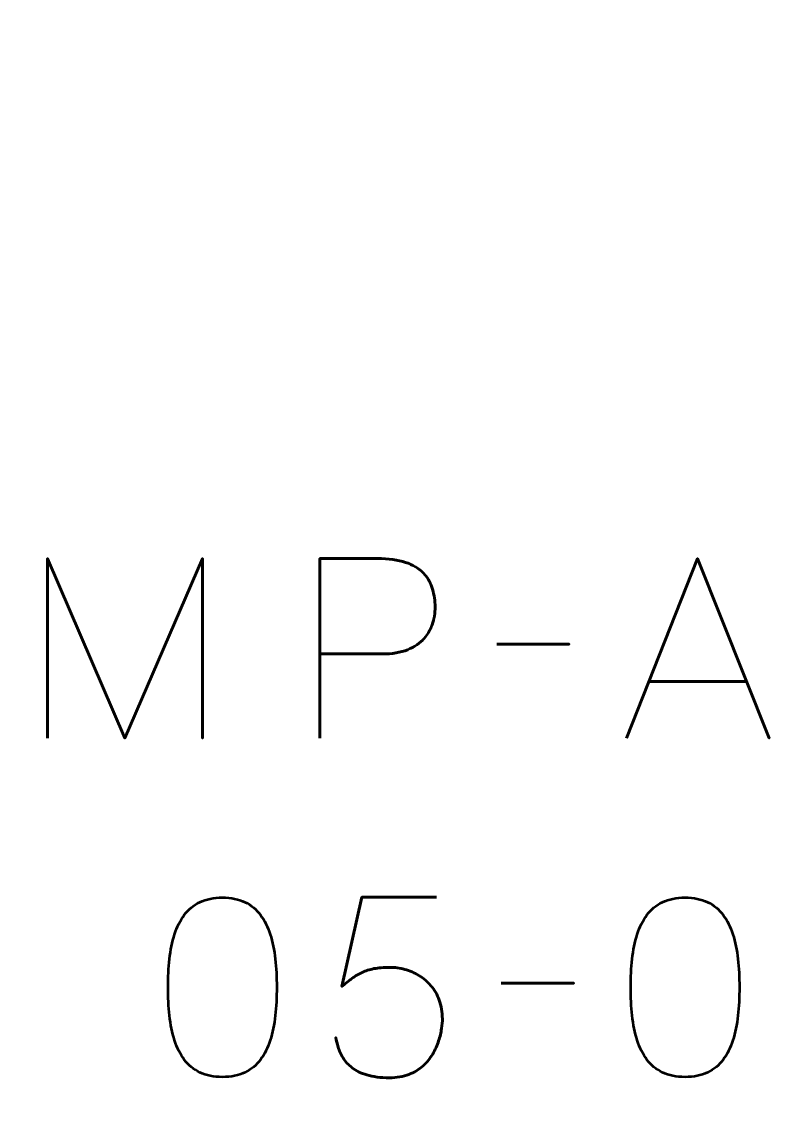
# Model space of a CAD drawing. Header units: centimetres. Extents: x -21 to 0, y -29.7 to 0.
# Drawn here: x -6.643 to -5.349, y -17.836 to -15.998 of the extents above; entities that cross this region are included whole.
import ezdxf

# ---------------------------------------------------------------- set-up
doc = ezdxf.new("R2010")
doc.units = ezdxf.units.CM
doc.header["$MEASUREMENT"] = 0
doc.layers.add('Layer 1', color=7, linetype='Continuous')

msp = doc.modelspace()

# ---------------------------------------------------------------- linework, layer by layer
at = {"layer": 'Layer 1', "color": 1, "lineweight": 53}
msp.add_open_spline([(-21.00003, -29.19995), (-21.00003, -29.19995), (-21.00003, -5.29992), (-21.00003, -5.29992), (-21.00003, -5.29992), (-21.00003, -5.21709), (-20.93286, -5.14992), (-20.85003, -5.14992), (-20.85003, -5.14992), (-20.7672, -5.14992), (-20.70003, -5.08275), (-20.70003, -4.99992), (-20.70003, -4.99992), (-20.70003, -4.91709), (-20.7672, -4.84992), (-20.85003, -4.84992), (-20.85003, -4.84992), (-20.93286, -4.84992), (-21.00003, -4.78275), (-21.00003, -4.69992), (-21.00003, -4.69992), (-21.00003, -4.61709), (-20.93286, -4.54992), (-20.85003, -4.54992), (-20.85003, -4.54992), (-20.7672, -4.54992), (-20.70003, -4.48275), (-20.70003, -4.39992), (-20.70003, -4.39992), (-20.70003, -4.31709), (-20.7672, -4.24992), (-20.85003, -4.24992), (-20.85003, -4.24992), (-20.93286, -4.24992), (-21.00003, -4.18275), (-21.00003, -4.09992), (-21.00003, -4.09992), (-21.00003, -4.01709), (-20.93286, -3.94992), (-20.85003, -3.94992), (-20.85003, -3.94992), (-20.7672, -3.94992), (-20.70003, -3.88275), (-20.70003, -3.79992), (-20.70003, -3.79992), (-20.70003, -3.71709), (-20.7672, -3.64992), (-20.85003, -3.64992), (-20.85003, -3.64992), (-20.93286, -3.64992), (-21.00003, -3.58275), (-21.00003, -3.49992), (-21.00003, -3.49992), (-21.00003, -3.41709), (-20.93286, -3.34992), (-20.85003, -3.34992), (-20.85003, -3.34992), (-20.7672, -3.34992), (-20.70003, -3.28275), (-20.70003, -3.19992), (-20.70003, -3.19992), (-20.70003, -3.11709), (-20.7672, -3.04992), (-20.85003, -3.04992), (-20.85003, -3.04992), (-20.93286, -3.04992), (-21.00003, -2.98275), (-21.00003, -2.89992), (-21.00003, -2.89992), (-21.00003, -2.81709), (-20.93286, -2.74992), (-20.85003, -2.74992), (-20.85003, -2.74992), (-20.7672, -2.74992), (-20.70003, -2.68275), (-20.70003, -2.59992), (-20.70003, -2.59992), (-20.70003, -2.51709), (-20.7672, -2.44992), (-20.85003, -2.44992), (-20.85003, -2.44992), (-20.93286, -2.44992), (-21.00003, -2.38275), (-21.00003, -2.29992), (-21.00003, -2.29992), (-21.00003, -2.21709), (-20.93286, -2.14992), (-20.85003, -2.14992), (-20.85003, -2.14992), (-20.7672, -2.14992), (-20.70003, -2.08275), (-20.70003, -1.99992), (-20.70003, -1.99992), (-20.70003, -1.91709), (-20.7672, -1.84992), (-20.85003, -1.84992), (-20.85003, -1.84992), (-20.93286, -1.84992), (-21.00003, -1.78275), (-21.00003, -1.69992), (-21.00003, -1.69992), (-21.00003, -1.61709), (-20.93286, -1.54992), (-20.85003, -1.54992), (-20.85003, -1.54992), (-20.7672, -1.54992), (-20.70003, -1.48275), (-20.70003, -1.39992), (-20.70003, -1.39992), (-20.70003, -1.31709), (-20.7672, -1.24992), (-20.85003, -1.24992), (-20.85003, -1.24992), (-20.93286, -1.24992), (-21.00003, -1.18275), (-21.00003, -1.09992), (-21.00003, -1.09992), (-21.00003, -1.09992), (-21.00003, -0.49992), (-21.00003, -0.49992), (-21.00003, -0.49992), (-21.00003, -0.22295), (-20.77694, 0.00004), (-20.49994, 0.00004), (-20.49994, 0.00004), (-20.49994, 0.00004), (-0.50008, 0.00004), (-0.50008, 0.00004), (-0.50008, 0.00004), (-0.22294, 0.00004), (0.00002, -0.22295), (0.00002, -0.49992), (0.00002, -0.49992), (0.00002, -0.49992), (0.00002, -29.19995), (0.00002, -29.19995), (0.00002, -29.19995), (0.00002, -29.47695), (-0.22294, -29.70004), (-0.50008, -29.70004), (-0.50008, -29.70004), (-0.50008, -29.70004), (-20.49994, -29.70004), (-20.49994, -29.70004), (-20.49994, -29.70004), (-20.77694, -29.70004), (-21.00003, -29.47695), (-21.00003, -29.19995)], degree=3, knots=[0, 0, 0, 0, 0.027027, 0.027027, 0.027027, 0.027027, 0.0540541, 0.0540541, 0.0540541, 0.0540541, 0.0810811, 0.0810811, 0.0810811, 0.0810811, 0.1081081, 0.1081081, 0.1081081, 0.1081081, 0.1351351, 0.1351351, 0.1351351, 0.1351351, 0.1621622, 0.1621622, 0.1621622, 0.1621622, 0.1891892, 0.1891892, 0.1891892, 0.1891892, 0.2162162, 0.2162162, 0.2162162, 0.2162162, 0.2432432, 0.2432432, 0.2432432, 0.2432432, 0.2702703, 0.2702703, 0.2702703, 0.2702703, 0.2972973, 0.2972973, 0.2972973, 0.2972973, 0.3243243, 0.3243243, 0.3243243, 0.3243243, 0.3513514, 0.3513514, 0.3513514, 0.3513514, 0.3783784, 0.3783784, 0.3783784, 0.3783784, 0.4054054, 0.4054054, 0.4054054, 0.4054054, 0.4324324, 0.4324324, 0.4324324, 0.4324324, 0.4594595, 0.4594595, 0.4594595, 0.4594595, 0.4864865, 0.4864865, 0.4864865, 0.4864865, 0.5135135, 0.5135135, 0.5135135, 0.5135135, 0.5405405, 0.5405405, 0.5405405, 0.5405405, 0.5675676, 0.5675676, 0.5675676, 0.5675676, 0.5945946, 0.5945946, 0.5945946, 0.5945946, 0.6216216, 0.6216216, 0.6216216, 0.6216216, 0.6486486, 0.6486486, 0.6486486, 0.6486486, 0.6756757, 0.6756757, 0.6756757, 0.6756757, 0.7027027, 0.7027027, 0.7027027, 0.7027027, 0.7297297, 0.7297297, 0.7297297, 0.7297297, 0.7567568, 0.7567568, 0.7567568, 0.7567568, 0.7837838, 0.7837838, 0.7837838, 0.7837838, 0.8108108, 0.8108108, 0.8108108, 0.8108108, 0.8378378, 0.8378378, 0.8378378, 0.8378378, 0.8648649, 0.8648649, 0.8648649, 0.8648649, 0.8918919, 0.8918919, 0.8918919, 0.8918919, 0.9189189, 0.9189189, 0.9189189, 0.9189189, 0.9459459, 0.9459459, 0.9459459, 0.9459459, 0.972973, 0.972973, 0.972973, 0.972973, 1, 1, 1, 1], dxfattribs=at)
at = {"layer": 'Layer 1', "color": 3, "lineweight": 53}
msp.add_open_spline([(-8.15002, -18.99995), (-8.15002, -18.99995), (-8.15002, -17.55), (-8.15002, -17.55), (-8.15002, -17.55), (-8.15002, -17.55), (-7.9125, -17.55), (-7.9125, -17.55), (-7.9125, -17.55), (-7.58118, -17.55), (-7.3125, -17.28131), (-7.3125, -16.95), (-7.3125, -16.95), (-7.3125, -16.61869), (-7.58118, -16.35), (-7.9125, -16.35), (-7.9125, -16.35), (-7.9125, -16.35), (-8.15002, -16.35), (-8.15002, -16.35), (-8.15002, -16.35), (-8.15002, -16.35), (-8.15002, -10.70005), (-8.15002, -10.70005), (-8.15002, -10.70005), (-8.15002, -10.42305), (-7.92693, -10.19995), (-7.64993, -10.19995), (-7.64993, -10.19995), (-7.64993, -10.19995), (-3.35007, -10.19995), (-3.35007, -10.19995), (-3.35007, -10.19995), (-3.07293, -10.19995), (-2.84997, -10.42305), (-2.84997, -10.70005), (-2.84997, -10.70005), (-2.84997, -10.70005), (-2.84997, -10.84998), (-2.84997, -10.84998), (-2.84997, -10.84998), (-2.84997, -10.84998), (-3.19997, -10.84998), (-3.19997, -10.84998), (-3.19997, -10.84998), (-3.19997, -10.84998), (-3.19997, -10.70005), (-3.19997, -10.70005), (-3.19997, -10.70005), (-3.19997, -10.70005), (-3.24009, -10.70005), (-3.24009, -10.70005), (-3.24009, -10.70005), (-3.26643, -10.65448), (-3.30441, -10.61649), (-3.34998, -10.59013), (-3.34998, -10.59013), (-3.34998, -10.59013), (-3.34998, -10.55005), (-3.34998, -10.55005), (-3.34998, -10.55005), (-3.34998, -10.55005), (-3.49368, -10.55005), (-3.49368, -10.55005), (-3.49368, -10.55005), (-3.49368, -10.55005), (-3.49999, -10.54998), (-3.49999, -10.54998), (-3.49999, -10.54998), (-3.49999, -10.54998), (-3.5063, -10.55005), (-3.5063, -10.55005), (-3.5063, -10.55005), (-3.5063, -10.55005), (-3.64998, -10.55005), (-3.64998, -10.55005), (-3.64998, -10.55005), (-3.64998, -10.55005), (-3.64998, -10.59014), (-3.64998, -10.59014), (-3.64998, -10.59014), (-3.64998, -10.59014), (-3.6545, -10.59282), (-3.6545, -10.59282), (-3.6545, -10.59282), (-3.6545, -10.59282), (-3.65604, -10.59374), (-3.65604, -10.59374), (-3.65604, -10.59374), (-3.65604, -10.59374), (-3.66151, -10.59716), (-3.66151, -10.59716), (-3.66151, -10.59716), (-3.66151, -10.59716), (-3.66166, -10.59726), (-3.66166, -10.59726), (-3.66166, -10.59726), (-3.66166, -10.59726), (-3.66259, -10.59786), (-3.66259, -10.59786), (-3.66259, -10.59786), (-3.66259, -10.59786), (-3.66736, -10.60101), (-3.66736, -10.60101), (-3.66736, -10.60101), (-3.66736, -10.60101), (-3.6677, -10.60123), (-3.6677, -10.60123), (-3.6677, -10.60123), (-3.6677, -10.60123), (-3.66874, -10.60194), (-3.66874, -10.60194), (-3.66874, -10.60194), (-3.66874, -10.60194), (-3.67278, -10.60474), (-3.67278, -10.60474), (-3.67278, -10.60474), (-3.67278, -10.60474), (-3.67363, -10.60534), (-3.67363, -10.60534), (-3.67363, -10.60534), (-3.67363, -10.60534), (-3.67478, -10.60617), (-3.67478, -10.60617), (-3.67478, -10.60617), (-3.67478, -10.60617), (-3.67875, -10.60907), (-3.67875, -10.60907), (-3.67875, -10.60907), (-3.67875, -10.60907), (-3.67946, -10.6096), (-3.67946, -10.6096), (-3.67946, -10.6096), (-3.67946, -10.6096), (-3.67962, -10.60972), (-3.67962, -10.60972), (-3.67962, -10.60972), (-3.67962, -10.60972), (-3.68513, -10.61394), (-3.68513, -10.61394), (-3.68513, -10.61394), (-3.68513, -10.61394), (-3.68527, -10.61405), (-3.68527, -10.61405), (-3.68527, -10.61405), (-3.68527, -10.61405), (-3.69035, -10.61814), (-3.69035, -10.61814), (-3.69035, -10.61814), (-3.69035, -10.61814), (-3.69079, -10.6185), (-3.69079, -10.6185), (-3.69079, -10.6185), (-3.69079, -10.6185), (-3.69096, -10.61864), (-3.69096, -10.61864), (-3.69096, -10.61864), (-3.69096, -10.61864), (-3.69598, -10.62288), (-3.69598, -10.62288), (-3.69598, -10.62288), (-3.69598, -10.62288), (-3.6963, -10.62315), (-3.6963, -10.62315), (-3.6963, -10.62315), (-3.6963, -10.62315), (-3.69677, -10.62356), (-3.69677, -10.62356), (-3.69677, -10.62356), (-3.69677, -10.62356), (-3.70149, -10.62775), (-3.70149, -10.62775), (-3.70149, -10.62775), (-3.70149, -10.62775), (-3.70168, -10.62793), (-3.70168, -10.62793), (-3.70168, -10.62793), (-3.70343, -10.62951), (-3.70516, -10.63113), (-3.70687, -10.63276), (-3.70687, -10.63276), (-3.70687, -10.63276), (-3.70695, -10.63284), (-3.70695, -10.63284), (-3.70695, -10.63284), (-3.70695, -10.63284), (-3.7121, -10.63787), (-3.7121, -10.63787), (-3.7121, -10.63787), (-3.7121, -10.63787), (-3.71213, -10.63789), (-3.71213, -10.63789), (-3.71213, -10.63789), (-3.71382, -10.63958), (-3.71548, -10.64129), (-3.71713, -10.64302), (-3.71713, -10.64302), (-3.71713, -10.64302), (-3.71727, -10.64316), (-3.71727, -10.64316), (-3.71727, -10.64316), (-3.72052, -10.64657), (-3.7237, -10.65006), (-3.72679, -10.65363), (-3.72679, -10.65363), (-3.72679, -10.65363), (-3.72682, -10.65367), (-3.72682, -10.65367), (-3.72682, -10.65367), (-3.72682, -10.65367), (-3.72715, -10.65405), (-3.72715, -10.65405), (-3.72715, -10.65405), (-3.73944, -10.66828), (-3.75041, -10.68368), (-3.75988, -10.70005), (-3.75988, -10.70005), (-3.75988, -10.70005), (-3.79998, -10.70005), (-3.79998, -10.70005), (-3.79998, -10.70005), (-3.79998, -10.70005), (-3.79998, -10.84843), (-3.79998, -10.84843), (-3.79998, -10.84843), (-3.79998, -10.84843), (-3.8, -10.84998), (-3.8, -10.84998), (-3.8, -10.84998), (-3.8, -10.84998), (-3.79999, -10.85075), (-3.79999, -10.85075), (-3.79999, -10.85075), (-3.79999, -10.85075), (-3.79999, -11.28878), (-3.79999, -11.28878), (-3.79999, -11.28878), (-4.02645, -11.37459), (-4.1875, -11.59351), (-4.1875, -11.85), (-4.1875, -11.85), (-4.1875, -12.18131), (-3.91882, -12.45), (-3.5875, -12.45), (-3.5875, -12.45), (-3.5875, -12.45), (-2.84997, -12.45), (-2.84997, -12.45), (-2.84997, -12.45), (-2.84997, -12.45), (-2.84997, -16.4615), (-2.84997, -16.4615), (-2.84997, -16.4615), (-2.84997, -16.4615), (-3.033, -16.4615), (-3.033, -16.4615), (-3.033, -16.4615), (-3.36432, -16.4615), (-3.633, -16.73019), (-3.633, -17.0615), (-3.633, -17.0615), (-3.633, -17.39281), (-3.36432, -17.6615), (-3.033, -17.6615), (-3.033, -17.6615), (-3.033, -17.6615), (-2.84997, -17.6615), (-2.84997, -17.6615), (-2.84997, -17.6615), (-2.84997, -17.6615), (-2.84997, -18.99995), (-2.84997, -18.99995), (-2.84997, -18.99995), (-2.84997, -19.27695), (-3.07293, -19.50005), (-3.35007, -19.50005), (-3.35007, -19.50005), (-3.35007, -19.50005), (-7.64993, -19.50005), (-7.64993, -19.50005), (-7.64993, -19.50005), (-7.92693, -19.50005), (-8.15002, -19.27695), (-8.15002, -18.99995)], degree=3, knots=[0, 0, 0, 0, 0.0140845, 0.0140845, 0.0140845, 0.0140845, 0.028169, 0.028169, 0.028169, 0.028169, 0.0422535, 0.0422535, 0.0422535, 0.0422535, 0.056338, 0.056338, 0.056338, 0.056338, 0.0704225, 0.0704225, 0.0704225, 0.0704225, 0.084507, 0.084507, 0.084507, 0.084507, 0.0985915, 0.0985915, 0.0985915, 0.0985915, 0.1126761, 0.1126761, 0.1126761, 0.1126761, 0.1267606, 0.1267606, 0.1267606, 0.1267606, 0.1408451, 0.1408451, 0.1408451, 0.1408451, 0.1549296, 0.1549296, 0.1549296, 0.1549296, 0.1690141, 0.1690141, 0.1690141, 0.1690141, 0.1830986, 0.1830986, 0.1830986, 0.1830986, 0.1971831, 0.1971831, 0.1971831, 0.1971831, 0.2112676, 0.2112676, 0.2112676, 0.2112676, 0.2253521, 0.2253521, 0.2253521, 0.2253521, 0.2394366, 0.2394366, 0.2394366, 0.2394366, 0.2535211, 0.2535211, 0.2535211, 0.2535211, 0.2676056, 0.2676056, 0.2676056, 0.2676056, 0.2816901, 0.2816901, 0.2816901, 0.2816901, 0.2957746, 0.2957746, 0.2957746, 0.2957746, 0.3098592, 0.3098592, 0.3098592, 0.3098592, 0.3239437, 0.3239437, 0.3239437, 0.3239437, 0.3380282, 0.3380282, 0.3380282, 0.3380282, 0.3521127, 0.3521127, 0.3521127, 0.3521127, 0.3661972, 0.3661972, 0.3661972, 0.3661972, 0.3802817, 0.3802817, 0.3802817, 0.3802817, 0.3943662, 0.3943662, 0.3943662, 0.3943662, 0.4084507, 0.4084507, 0.4084507, 0.4084507, 0.4225352, 0.4225352, 0.4225352, 0.4225352, 0.4366197, 0.4366197, 0.4366197, 0.4366197, 0.4507042, 0.4507042, 0.4507042, 0.4507042, 0.4647887, 0.4647887, 0.4647887, 0.4647887, 0.4788732, 0.4788732, 0.4788732, 0.4788732, 0.4929577, 0.4929577, 0.4929577, 0.4929577, 0.5070423, 0.5070423, 0.5070423, 0.5070423, 0.5211268, 0.5211268, 0.5211268, 0.5211268, 0.5352113, 0.5352113, 0.5352113, 0.5352113, 0.5492958, 0.5492958, 0.5492958, 0.5492958, 0.5633803, 0.5633803, 0.5633803, 0.5633803, 0.5774648, 0.5774648, 0.5774648, 0.5774648, 0.5915493, 0.5915493, 0.5915493, 0.5915493, 0.6056338, 0.6056338, 0.6056338, 0.6056338, 0.6197183, 0.6197183, 0.6197183, 0.6197183, 0.6338028, 0.6338028, 0.6338028, 0.6338028, 0.6478873, 0.6478873, 0.6478873, 0.6478873, 0.6619718, 0.6619718, 0.6619718, 0.6619718, 0.6760563, 0.6760563, 0.6760563, 0.6760563, 0.6901408, 0.6901408, 0.6901408, 0.6901408, 0.7042254, 0.7042254, 0.7042254, 0.7042254, 0.7183099, 0.7183099, 0.7183099, 0.7183099, 0.7323944, 0.7323944, 0.7323944, 0.7323944, 0.7464789, 0.7464789, 0.7464789, 0.7464789, 0.7605634, 0.7605634, 0.7605634, 0.7605634, 0.7746479, 0.7746479, 0.7746479, 0.7746479, 0.7887324, 0.7887324, 0.7887324, 0.7887324, 0.8028169, 0.8028169, 0.8028169, 0.8028169, 0.8169014, 0.8169014, 0.8169014, 0.8169014, 0.8309859, 0.8309859, 0.8309859, 0.8309859, 0.8450704, 0.8450704, 0.8450704, 0.8450704, 0.8591549, 0.8591549, 0.8591549, 0.8591549, 0.8732394, 0.8732394, 0.8732394, 0.8732394, 0.8873239, 0.8873239, 0.8873239, 0.8873239, 0.9014085, 0.9014085, 0.9014085, 0.9014085, 0.915493, 0.915493, 0.915493, 0.915493, 0.9295775, 0.9295775, 0.9295775, 0.9295775, 0.943662, 0.943662, 0.943662, 0.943662, 0.9577465, 0.9577465, 0.9577465, 0.9577465, 0.971831, 0.971831, 0.971831, 0.971831, 0.9859155, 0.9859155, 0.9859155, 0.9859155, 1, 1, 1, 1], dxfattribs=at)
at = {"layer": 'Layer 1', "color": 5, "lineweight": 53}
for points, knots in [([(-6.59898, -17.21453), (-6.59898, -17.21453), (-6.59898, -16.90931), (-6.59898, -16.90931), (-6.59898, -16.90931), (-6.59898, -16.90931), (-6.46775, -17.21453), (-6.46775, -17.21453), (-6.46775, -17.21453), (-6.46775, -17.21453), (-6.33609, -16.90931), (-6.33609, -16.90931), (-6.33609, -16.90931), (-6.33609, -16.90931), (-6.33609, -17.21453), (-6.33609, -17.21453), (-6.33609, -17.21453), (-6.33609, -17.21453), (-6.33609, -16.90931), (-6.33609, -16.90931), (-6.33609, -16.90931), (-6.33609, -16.90931), (-6.46775, -17.21453), (-6.46775, -17.21453), (-6.46775, -17.21453), (-6.46775, -17.21453), (-6.59898, -16.90931), (-6.59898, -16.90931), (-6.59898, -16.90931), (-6.59898, -16.90931), (-6.59898, -17.21453), (-6.59898, -17.21453)], [0, 0, 0, 0, 0.125, 0.125, 0.125, 0.125, 0.25, 0.25, 0.25, 0.25, 0.375, 0.375, 0.375, 0.375, 0.5, 0.5, 0.5, 0.5, 0.625, 0.625, 0.625, 0.625, 0.75, 0.75, 0.75, 0.75, 0.875, 0.875, 0.875, 0.875, 1, 1, 1, 1]), ([(-6.13628, -17.21453), (-6.13628, -17.21453), (-6.13628, -16.90931), (-6.13628, -16.90931), (-6.13628, -16.90931), (-6.13628, -16.90931), (-6.03891, -16.90931), (-6.03891, -16.90931), (-6.03891, -16.90931), (-6.01944, -16.90938), (-6.00343, -16.91157), (-5.9908, -16.9158), (-5.9908, -16.9158), (-5.97824, -16.91996), (-5.96836, -16.92575), (-5.96123, -16.93309), (-5.96123, -16.93309), (-5.95411, -16.94035), (-5.94903, -16.94868), (-5.94592, -16.95806), (-5.94592, -16.95806), (-5.94289, -16.96745), (-5.94113, -16.97725), (-5.9407, -16.98763), (-5.9407, -16.98763), (-5.94021, -16.998), (-5.94141, -17.00816), (-5.94423, -17.01803), (-5.94423, -17.01803), (-5.94712, -17.02791), (-5.95199, -17.03687), (-5.95898, -17.04492), (-5.95898, -17.04492), (-5.96589, -17.05296), (-5.97527, -17.05938), (-5.98706, -17.06411), (-5.98706, -17.06411), (-5.99884, -17.0689), (-6.01344, -17.0713), (-6.03087, -17.07144), (-6.03087, -17.07144), (-6.03087, -17.07144), (-6.13628, -17.07144), (-6.13628, -17.07144), (-6.13628, -17.07144), (-6.13628, -17.07144), (-6.03087, -17.07144), (-6.03087, -17.07144), (-6.03087, -17.07144), (-6.0138, -17.0713), (-5.99933, -17.0689), (-5.98762, -17.06411), (-5.98762, -17.06411), (-5.97584, -17.05938), (-5.96645, -17.05296), (-5.9594, -17.04492), (-5.9594, -17.04492), (-5.95241, -17.03687), (-5.9474, -17.02791), (-5.94444, -17.01803), (-5.94444, -17.01803), (-5.94148, -17.00816), (-5.94021, -16.998), (-5.9407, -16.98763), (-5.9407, -16.98763), (-5.94113, -16.97725), (-5.94289, -16.96745), (-5.94606, -16.95806), (-5.94606, -16.95806), (-5.94917, -16.94868), (-5.95439, -16.94035), (-5.96152, -16.93309), (-5.96152, -16.93309), (-5.96871, -16.92575), (-5.97859, -16.91996), (-5.99115, -16.9158), (-5.99115, -16.9158), (-6.00378, -16.91157), (-6.01965, -16.90938), (-6.03891, -16.90931), (-6.03891, -16.90931), (-6.03891, -16.90931), (-6.13628, -16.90931), (-6.13628, -16.90931), (-6.13628, -16.90931), (-6.13628, -16.90931), (-6.13628, -17.21453), (-6.13628, -17.21453)], [0, 0, 0, 0, 0.0454545, 0.0454545, 0.0454545, 0.0454545, 0.0909091, 0.0909091, 0.0909091, 0.0909091, 0.1363636, 0.1363636, 0.1363636, 0.1363636, 0.1818182, 0.1818182, 0.1818182, 0.1818182, 0.2272727, 0.2272727, 0.2272727, 0.2272727, 0.2727273, 0.2727273, 0.2727273, 0.2727273, 0.3181818, 0.3181818, 0.3181818, 0.3181818, 0.3636364, 0.3636364, 0.3636364, 0.3636364, 0.4090909, 0.4090909, 0.4090909, 0.4090909, 0.4545455, 0.4545455, 0.4545455, 0.4545455, 0.5, 0.5, 0.5, 0.5, 0.5454545, 0.5454545, 0.5454545, 0.5454545, 0.5909091, 0.5909091, 0.5909091, 0.5909091, 0.6363636, 0.6363636, 0.6363636, 0.6363636, 0.6818182, 0.6818182, 0.6818182, 0.6818182, 0.7272727, 0.7272727, 0.7272727, 0.7272727, 0.7727273, 0.7727273, 0.7727273, 0.7727273, 0.8181818, 0.8181818, 0.8181818, 0.8181818, 0.8636364, 0.8636364, 0.8636364, 0.8636364, 0.9090909, 0.9090909, 0.9090909, 0.9090909, 0.9545455, 0.9545455, 0.9545455, 0.9545455, 1, 1, 1, 1]), ([(-5.61559, -17.21453), (-5.61559, -17.21453), (-5.49452, -16.90931), (-5.49452, -16.90931), (-5.49452, -16.90931), (-5.49452, -16.90931), (-5.37302, -17.21453), (-5.37302, -17.21453), (-5.37302, -17.21453), (-5.37302, -17.21453), (-5.49452, -16.90931), (-5.49452, -16.90931), (-5.49452, -16.90931), (-5.49452, -16.90931), (-5.61559, -17.21453), (-5.61559, -17.21453)], [0, 0, 0, 0, 0.25, 0.25, 0.25, 0.25, 0.5, 0.5, 0.5, 0.5, 0.75, 0.75, 0.75, 0.75, 1, 1, 1, 1]), ([(-5.83572, -17.05493), (-5.83572, -17.05493), (-5.71253, -17.05493), (-5.71253, -17.05493), (-5.71253, -17.05493), (-5.71253, -17.05493), (-5.83572, -17.05493), (-5.83572, -17.05493)], [0, 0, 0, 0, 0.5, 0.5, 0.5, 0.5, 1, 1, 1, 1]), ([(-5.57749, -17.11843), (-5.57749, -17.11843), (-5.41155, -17.11843), (-5.41155, -17.11843), (-5.41155, -17.11843), (-5.41155, -17.11843), (-5.57749, -17.11843), (-5.57749, -17.11843)], [0, 0, 0, 0, 0.5, 0.5, 0.5, 0.5, 1, 1, 1, 1]), ([(-6.302, -17.78984), (-6.28719, -17.78977), (-6.27442, -17.78716), (-6.26376, -17.78208), (-6.26376, -17.78208), (-6.25318, -17.777), (-6.24436, -17.76973), (-6.23731, -17.76049), (-6.23731, -17.76049), (-6.23032, -17.75118), (-6.22482, -17.74017), (-6.22073, -17.72747), (-6.22073, -17.72747), (-6.2167, -17.71477), (-6.21381, -17.70087), (-6.21219, -17.68563), (-6.21219, -17.68563), (-6.21049, -17.67039), (-6.20965, -17.65437), (-6.20972, -17.63744), (-6.20972, -17.63744), (-6.20965, -17.62058), (-6.21049, -17.60456), (-6.21219, -17.58939), (-6.21219, -17.58939), (-6.21381, -17.57422), (-6.2167, -17.56025), (-6.22073, -17.54755), (-6.22073, -17.54755), (-6.22482, -17.53492), (-6.23032, -17.52392), (-6.23731, -17.51453), (-6.23731, -17.51453), (-6.24436, -17.50522), (-6.25318, -17.49795), (-6.26376, -17.49287), (-6.26376, -17.49287), (-6.27442, -17.48772), (-6.28719, -17.48511), (-6.302, -17.48504), (-6.302, -17.48504), (-6.31682, -17.48511), (-6.32959, -17.48772), (-6.34025, -17.49287), (-6.34025, -17.49287), (-6.35083, -17.49795), (-6.35965, -17.50522), (-6.3667, -17.51453), (-6.3667, -17.51453), (-6.37369, -17.52392), (-6.37919, -17.53492), (-6.38328, -17.54755), (-6.38328, -17.54755), (-6.38731, -17.56025), (-6.3902, -17.57422), (-6.39182, -17.58939), (-6.39182, -17.58939), (-6.39351, -17.60456), (-6.39436, -17.62058), (-6.39429, -17.63744), (-6.39429, -17.63744), (-6.39436, -17.65437), (-6.39351, -17.67039), (-6.39182, -17.68563), (-6.39182, -17.68563), (-6.3902, -17.70087), (-6.38731, -17.71477), (-6.38328, -17.72747), (-6.38328, -17.72747), (-6.37919, -17.74017), (-6.37369, -17.75118), (-6.3667, -17.76049), (-6.3667, -17.76049), (-6.35965, -17.76973), (-6.35083, -17.777), (-6.34025, -17.78208), (-6.34025, -17.78208), (-6.32959, -17.78716), (-6.31682, -17.78977), (-6.302, -17.78984)], [0, 0, 0, 0, 0.05, 0.05, 0.05, 0.05, 0.1, 0.1, 0.1, 0.1, 0.15, 0.15, 0.15, 0.15, 0.2, 0.2, 0.2, 0.2, 0.25, 0.25, 0.25, 0.25, 0.3, 0.3, 0.3, 0.3, 0.35, 0.35, 0.35, 0.35, 0.4, 0.4, 0.4, 0.4, 0.45, 0.45, 0.45, 0.45, 0.5, 0.5, 0.5, 0.5, 0.55, 0.55, 0.55, 0.55, 0.6, 0.6, 0.6, 0.6, 0.65, 0.65, 0.65, 0.65, 0.7, 0.7, 0.7, 0.7, 0.75, 0.75, 0.75, 0.75, 0.8, 0.8, 0.8, 0.8, 0.85, 0.85, 0.85, 0.85, 0.9, 0.9, 0.9, 0.9, 0.95, 0.95, 0.95, 0.95, 1, 1, 1, 1]), ([(-6.302, -17.78984), (-6.28719, -17.78977), (-6.27442, -17.78716), (-6.26376, -17.78208), (-6.26376, -17.78208), (-6.25318, -17.777), (-6.24436, -17.76973), (-6.23731, -17.76049), (-6.23731, -17.76049), (-6.23032, -17.75118), (-6.22482, -17.74017), (-6.22073, -17.72747), (-6.22073, -17.72747), (-6.2167, -17.71477), (-6.21381, -17.70087), (-6.21219, -17.68563), (-6.21219, -17.68563), (-6.21049, -17.67039), (-6.20965, -17.65437), (-6.20972, -17.63744), (-6.20972, -17.63744), (-6.20965, -17.62058), (-6.21049, -17.60456), (-6.21219, -17.58939), (-6.21219, -17.58939), (-6.21381, -17.57422), (-6.2167, -17.56025), (-6.22073, -17.54755), (-6.22073, -17.54755), (-6.22482, -17.53492), (-6.23032, -17.52392), (-6.23731, -17.51453), (-6.23731, -17.51453), (-6.24436, -17.50522), (-6.25318, -17.49795), (-6.26376, -17.49287), (-6.26376, -17.49287), (-6.27442, -17.48772), (-6.28719, -17.48511), (-6.302, -17.48504), (-6.302, -17.48504), (-6.31682, -17.48511), (-6.32959, -17.48772), (-6.34025, -17.49287), (-6.34025, -17.49287), (-6.35083, -17.49795), (-6.35965, -17.50522), (-6.3667, -17.51453), (-6.3667, -17.51453), (-6.37369, -17.52392), (-6.37919, -17.53492), (-6.38328, -17.54755), (-6.38328, -17.54755), (-6.38731, -17.56025), (-6.3902, -17.57422), (-6.39182, -17.58939), (-6.39182, -17.58939), (-6.39351, -17.60456), (-6.39436, -17.62058), (-6.39429, -17.63744), (-6.39429, -17.63744), (-6.39436, -17.65437), (-6.39351, -17.67039), (-6.39182, -17.68563), (-6.39182, -17.68563), (-6.3902, -17.70087), (-6.38731, -17.71477), (-6.38328, -17.72747), (-6.38328, -17.72747), (-6.37919, -17.74017), (-6.37369, -17.75118), (-6.3667, -17.76049), (-6.3667, -17.76049), (-6.35965, -17.76973), (-6.35083, -17.777), (-6.34025, -17.78208), (-6.34025, -17.78208), (-6.32959, -17.78716), (-6.31682, -17.78977), (-6.302, -17.78984)], [0, 0, 0, 0, 0.05, 0.05, 0.05, 0.05, 0.1, 0.1, 0.1, 0.1, 0.15, 0.15, 0.15, 0.15, 0.2, 0.2, 0.2, 0.2, 0.25, 0.25, 0.25, 0.25, 0.3, 0.3, 0.3, 0.3, 0.35, 0.35, 0.35, 0.35, 0.4, 0.4, 0.4, 0.4, 0.45, 0.45, 0.45, 0.45, 0.5, 0.5, 0.5, 0.5, 0.55, 0.55, 0.55, 0.55, 0.6, 0.6, 0.6, 0.6, 0.65, 0.65, 0.65, 0.65, 0.7, 0.7, 0.7, 0.7, 0.75, 0.75, 0.75, 0.75, 0.8, 0.8, 0.8, 0.8, 0.85, 0.85, 0.85, 0.85, 0.9, 0.9, 0.9, 0.9, 0.95, 0.95, 0.95, 0.95, 1, 1, 1, 1]), ([(-5.93794, -17.48462), (-5.93794, -17.48462), (-6.06494, -17.48462), (-6.06494, -17.48462), (-6.06494, -17.48462), (-6.06494, -17.48462), (-6.09881, -17.63617), (-6.09881, -17.63617), (-6.09881, -17.63617), (-6.09288, -17.63109), (-6.08724, -17.62651), (-6.0818, -17.62248), (-6.0818, -17.62248), (-6.07644, -17.61846), (-6.0708, -17.61508), (-6.0648, -17.61225), (-6.0648, -17.61225), (-6.05887, -17.60943), (-6.0521, -17.60731), (-6.04448, -17.60583), (-6.04448, -17.60583), (-6.03693, -17.60435), (-6.0279, -17.60357), (-6.01753, -17.60357), (-6.01753, -17.60357), (-6.00906, -17.60357), (-6.00059, -17.6047), (-5.99213, -17.60703), (-5.99213, -17.60703), (-5.98366, -17.60929), (-5.97562, -17.61275), (-5.968, -17.61733), (-5.968, -17.61733), (-5.96031, -17.62199), (-5.95353, -17.62778), (-5.94761, -17.63476), (-5.94761, -17.63476), (-5.94161, -17.64175), (-5.93688, -17.64993), (-5.9335, -17.65931), (-5.9335, -17.65931), (-5.93004, -17.6687), (-5.92828, -17.67935), (-5.92821, -17.6912), (-5.92821, -17.6912), (-5.92813, -17.69558), (-5.92863, -17.70108), (-5.92962, -17.70757), (-5.92962, -17.70757), (-5.93053, -17.71406), (-5.93223, -17.72112), (-5.93463, -17.7286), (-5.93463, -17.7286), (-5.93702, -17.73608), (-5.94041, -17.74349), (-5.94471, -17.75082), (-5.94471, -17.75082), (-5.94902, -17.75816), (-5.95452, -17.76486), (-5.96115, -17.77093), (-5.96115, -17.77093), (-5.96779, -17.777), (-5.97583, -17.78187), (-5.98521, -17.78554), (-5.98521, -17.78554), (-5.99467, -17.78913), (-6.00575, -17.79104), (-6.01837, -17.79111), (-6.01837, -17.79111), (-6.03347, -17.79104), (-6.04617, -17.78942), (-6.05647, -17.78638), (-6.05647, -17.78638), (-6.06678, -17.78328), (-6.07517, -17.77926), (-6.08166, -17.77418), (-6.08166, -17.77418), (-6.08822, -17.7691), (-6.0933, -17.76352), (-6.09697, -17.75746), (-6.09697, -17.75746), (-6.10064, -17.75139), (-6.10339, -17.74532), (-6.10523, -17.73925), (-6.10523, -17.73925), (-6.10706, -17.73318), (-6.10847, -17.72761), (-6.10939, -17.72253), (-6.10939, -17.72253), (-6.10847, -17.72761), (-6.10706, -17.73318), (-6.10523, -17.73925), (-6.10523, -17.73925), (-6.10339, -17.74532), (-6.10064, -17.75139), (-6.09697, -17.75746), (-6.09697, -17.75746), (-6.0933, -17.76352), (-6.08822, -17.7691), (-6.08166, -17.77418), (-6.08166, -17.77418), (-6.07517, -17.77926), (-6.06678, -17.78328), (-6.05647, -17.78638), (-6.05647, -17.78638), (-6.04617, -17.78942), (-6.03347, -17.79104), (-6.01837, -17.79111), (-6.01837, -17.79111), (-6.00575, -17.79104), (-5.99467, -17.78913), (-5.98521, -17.78554), (-5.98521, -17.78554), (-5.97583, -17.78187), (-5.96779, -17.777), (-5.96115, -17.77093), (-5.96115, -17.77093), (-5.95452, -17.76486), (-5.94902, -17.75816), (-5.94471, -17.75082), (-5.94471, -17.75082), (-5.94041, -17.74349), (-5.93702, -17.73608), (-5.93463, -17.7286), (-5.93463, -17.7286), (-5.93223, -17.72112), (-5.93053, -17.71406), (-5.92962, -17.70757), (-5.92962, -17.70757), (-5.92863, -17.70108), (-5.92813, -17.69558), (-5.92821, -17.6912), (-5.92821, -17.6912), (-5.92828, -17.67935), (-5.93004, -17.6687), (-5.9335, -17.65931), (-5.9335, -17.65931), (-5.93688, -17.64993), (-5.94161, -17.64175), (-5.94761, -17.63476), (-5.94761, -17.63476), (-5.95353, -17.62778), (-5.96031, -17.62199), (-5.968, -17.61733), (-5.968, -17.61733), (-5.97562, -17.61275), (-5.98366, -17.60929), (-5.99213, -17.60703), (-5.99213, -17.60703), (-6.00059, -17.6047), (-6.00906, -17.60357), (-6.01753, -17.60357), (-6.01753, -17.60357), (-6.0279, -17.60357), (-6.03693, -17.60435), (-6.04448, -17.60583), (-6.04448, -17.60583), (-6.0521, -17.60731), (-6.05887, -17.60943), (-6.0648, -17.61225), (-6.0648, -17.61225), (-6.0708, -17.61508), (-6.07644, -17.61846), (-6.0818, -17.62248), (-6.0818, -17.62248), (-6.08724, -17.62651), (-6.09288, -17.63109), (-6.09881, -17.63617), (-6.09881, -17.63617), (-6.09881, -17.63617), (-6.06494, -17.48462), (-6.06494, -17.48462), (-6.06494, -17.48462), (-6.06494, -17.48462), (-5.93794, -17.48462), (-5.93794, -17.48462)], [0, 0, 0, 0, 0.0227273, 0.0227273, 0.0227273, 0.0227273, 0.0454545, 0.0454545, 0.0454545, 0.0454545, 0.0681818, 0.0681818, 0.0681818, 0.0681818, 0.0909091, 0.0909091, 0.0909091, 0.0909091, 0.1136364, 0.1136364, 0.1136364, 0.1136364, 0.1363636, 0.1363636, 0.1363636, 0.1363636, 0.1590909, 0.1590909, 0.1590909, 0.1590909, 0.1818182, 0.1818182, 0.1818182, 0.1818182, 0.2045455, 0.2045455, 0.2045455, 0.2045455, 0.2272727, 0.2272727, 0.2272727, 0.2272727, 0.25, 0.25, 0.25, 0.25, 0.2727273, 0.2727273, 0.2727273, 0.2727273, 0.2954545, 0.2954545, 0.2954545, 0.2954545, 0.3181818, 0.3181818, 0.3181818, 0.3181818, 0.3409091, 0.3409091, 0.3409091, 0.3409091, 0.3636364, 0.3636364, 0.3636364, 0.3636364, 0.3863636, 0.3863636, 0.3863636, 0.3863636, 0.4090909, 0.4090909, 0.4090909, 0.4090909, 0.4318182, 0.4318182, 0.4318182, 0.4318182, 0.4545455, 0.4545455, 0.4545455, 0.4545455, 0.4772727, 0.4772727, 0.4772727, 0.4772727, 0.5, 0.5, 0.5, 0.5, 0.5227273, 0.5227273, 0.5227273, 0.5227273, 0.5454545, 0.5454545, 0.5454545, 0.5454545, 0.5681818, 0.5681818, 0.5681818, 0.5681818, 0.5909091, 0.5909091, 0.5909091, 0.5909091, 0.6136364, 0.6136364, 0.6136364, 0.6136364, 0.6363636, 0.6363636, 0.6363636, 0.6363636, 0.6590909, 0.6590909, 0.6590909, 0.6590909, 0.6818182, 0.6818182, 0.6818182, 0.6818182, 0.7045455, 0.7045455, 0.7045455, 0.7045455, 0.7272727, 0.7272727, 0.7272727, 0.7272727, 0.75, 0.75, 0.75, 0.75, 0.7727273, 0.7727273, 0.7727273, 0.7727273, 0.7954545, 0.7954545, 0.7954545, 0.7954545, 0.8181818, 0.8181818, 0.8181818, 0.8181818, 0.8409091, 0.8409091, 0.8409091, 0.8409091, 0.8636364, 0.8636364, 0.8636364, 0.8636364, 0.8863636, 0.8863636, 0.8863636, 0.8863636, 0.9090909, 0.9090909, 0.9090909, 0.9090909, 0.9318182, 0.9318182, 0.9318182, 0.9318182, 0.9545455, 0.9545455, 0.9545455, 0.9545455, 0.9772727, 0.9772727, 0.9772727, 0.9772727, 1, 1, 1, 1]), ([(-5.51588, -17.78984), (-5.50107, -17.78977), (-5.4883, -17.78716), (-5.47764, -17.78208), (-5.47764, -17.78208), (-5.46706, -17.777), (-5.45824, -17.76973), (-5.45119, -17.76049), (-5.45119, -17.76049), (-5.4442, -17.75118), (-5.4387, -17.74017), (-5.43461, -17.72747), (-5.43461, -17.72747), (-5.43058, -17.71477), (-5.42769, -17.70087), (-5.42607, -17.68563), (-5.42607, -17.68563), (-5.42437, -17.67039), (-5.42353, -17.65437), (-5.4236, -17.63744), (-5.4236, -17.63744), (-5.42353, -17.62058), (-5.42437, -17.60456), (-5.42607, -17.58939), (-5.42607, -17.58939), (-5.42769, -17.57422), (-5.43058, -17.56025), (-5.43461, -17.54755), (-5.43461, -17.54755), (-5.4387, -17.53492), (-5.4442, -17.52392), (-5.45119, -17.51453), (-5.45119, -17.51453), (-5.45824, -17.50522), (-5.46706, -17.49795), (-5.47764, -17.49287), (-5.47764, -17.49287), (-5.4883, -17.48772), (-5.50107, -17.48511), (-5.51588, -17.48504), (-5.51588, -17.48504), (-5.5307, -17.48511), (-5.54347, -17.48772), (-5.55413, -17.49287), (-5.55413, -17.49287), (-5.56471, -17.49795), (-5.57353, -17.50522), (-5.58058, -17.51453), (-5.58058, -17.51453), (-5.58757, -17.52392), (-5.59307, -17.53492), (-5.59716, -17.54755), (-5.59716, -17.54755), (-5.60119, -17.56025), (-5.60408, -17.57422), (-5.6057, -17.58939), (-5.6057, -17.58939), (-5.60739, -17.60456), (-5.60824, -17.62058), (-5.60817, -17.63744), (-5.60817, -17.63744), (-5.60824, -17.65437), (-5.60739, -17.67039), (-5.6057, -17.68563), (-5.6057, -17.68563), (-5.60408, -17.70087), (-5.60119, -17.71477), (-5.59716, -17.72747), (-5.59716, -17.72747), (-5.59307, -17.74017), (-5.58757, -17.75118), (-5.58058, -17.76049), (-5.58058, -17.76049), (-5.57353, -17.76973), (-5.56471, -17.777), (-5.55413, -17.78208), (-5.55413, -17.78208), (-5.54347, -17.78716), (-5.5307, -17.78977), (-5.51588, -17.78984)], [0, 0, 0, 0, 0.05, 0.05, 0.05, 0.05, 0.1, 0.1, 0.1, 0.1, 0.15, 0.15, 0.15, 0.15, 0.2, 0.2, 0.2, 0.2, 0.25, 0.25, 0.25, 0.25, 0.3, 0.3, 0.3, 0.3, 0.35, 0.35, 0.35, 0.35, 0.4, 0.4, 0.4, 0.4, 0.45, 0.45, 0.45, 0.45, 0.5, 0.5, 0.5, 0.5, 0.55, 0.55, 0.55, 0.55, 0.6, 0.6, 0.6, 0.6, 0.65, 0.65, 0.65, 0.65, 0.7, 0.7, 0.7, 0.7, 0.75, 0.75, 0.75, 0.75, 0.8, 0.8, 0.8, 0.8, 0.85, 0.85, 0.85, 0.85, 0.9, 0.9, 0.9, 0.9, 0.95, 0.95, 0.95, 0.95, 1, 1, 1, 1]), ([(-5.51588, -17.78984), (-5.50107, -17.78977), (-5.4883, -17.78716), (-5.47764, -17.78208), (-5.47764, -17.78208), (-5.46706, -17.777), (-5.45824, -17.76973), (-5.45119, -17.76049), (-5.45119, -17.76049), (-5.4442, -17.75118), (-5.4387, -17.74017), (-5.43461, -17.72747), (-5.43461, -17.72747), (-5.43058, -17.71477), (-5.42769, -17.70087), (-5.42607, -17.68563), (-5.42607, -17.68563), (-5.42437, -17.67039), (-5.42353, -17.65437), (-5.4236, -17.63744), (-5.4236, -17.63744), (-5.42353, -17.62058), (-5.42437, -17.60456), (-5.42607, -17.58939), (-5.42607, -17.58939), (-5.42769, -17.57422), (-5.43058, -17.56025), (-5.43461, -17.54755), (-5.43461, -17.54755), (-5.4387, -17.53492), (-5.4442, -17.52392), (-5.45119, -17.51453), (-5.45119, -17.51453), (-5.45824, -17.50522), (-5.46706, -17.49795), (-5.47764, -17.49287), (-5.47764, -17.49287), (-5.4883, -17.48772), (-5.50107, -17.48511), (-5.51588, -17.48504), (-5.51588, -17.48504), (-5.5307, -17.48511), (-5.54347, -17.48772), (-5.55413, -17.49287), (-5.55413, -17.49287), (-5.56471, -17.49795), (-5.57353, -17.50522), (-5.58058, -17.51453), (-5.58058, -17.51453), (-5.58757, -17.52392), (-5.59307, -17.53492), (-5.59716, -17.54755), (-5.59716, -17.54755), (-5.60119, -17.56025), (-5.60408, -17.57422), (-5.6057, -17.58939), (-5.6057, -17.58939), (-5.60739, -17.60456), (-5.60824, -17.62058), (-5.60817, -17.63744), (-5.60817, -17.63744), (-5.60824, -17.65437), (-5.60739, -17.67039), (-5.6057, -17.68563), (-5.6057, -17.68563), (-5.60408, -17.70087), (-5.60119, -17.71477), (-5.59716, -17.72747), (-5.59716, -17.72747), (-5.59307, -17.74017), (-5.58757, -17.75118), (-5.58058, -17.76049), (-5.58058, -17.76049), (-5.57353, -17.76973), (-5.56471, -17.777), (-5.55413, -17.78208), (-5.55413, -17.78208), (-5.54347, -17.78716), (-5.5307, -17.78977), (-5.51588, -17.78984)], [0, 0, 0, 0, 0.05, 0.05, 0.05, 0.05, 0.1, 0.1, 0.1, 0.1, 0.15, 0.15, 0.15, 0.15, 0.2, 0.2, 0.2, 0.2, 0.25, 0.25, 0.25, 0.25, 0.3, 0.3, 0.3, 0.3, 0.35, 0.35, 0.35, 0.35, 0.4, 0.4, 0.4, 0.4, 0.45, 0.45, 0.45, 0.45, 0.5, 0.5, 0.5, 0.5, 0.55, 0.55, 0.55, 0.55, 0.6, 0.6, 0.6, 0.6, 0.65, 0.65, 0.65, 0.65, 0.7, 0.7, 0.7, 0.7, 0.75, 0.75, 0.75, 0.75, 0.8, 0.8, 0.8, 0.8, 0.85, 0.85, 0.85, 0.85, 0.9, 0.9, 0.9, 0.9, 0.95, 0.95, 0.95, 0.95, 1, 1, 1, 1]), ([(-5.8283, -17.63024), (-5.8283, -17.63024), (-5.70511, -17.63024), (-5.70511, -17.63024), (-5.70511, -17.63024), (-5.70511, -17.63024), (-5.8283, -17.63024), (-5.8283, -17.63024)], [0, 0, 0, 0, 0.5, 0.5, 0.5, 0.5, 1, 1, 1, 1])]:
    msp.add_open_spline(points, degree=3, knots=knots, dxfattribs=at)

doc.saveas('drawing.dxf')
